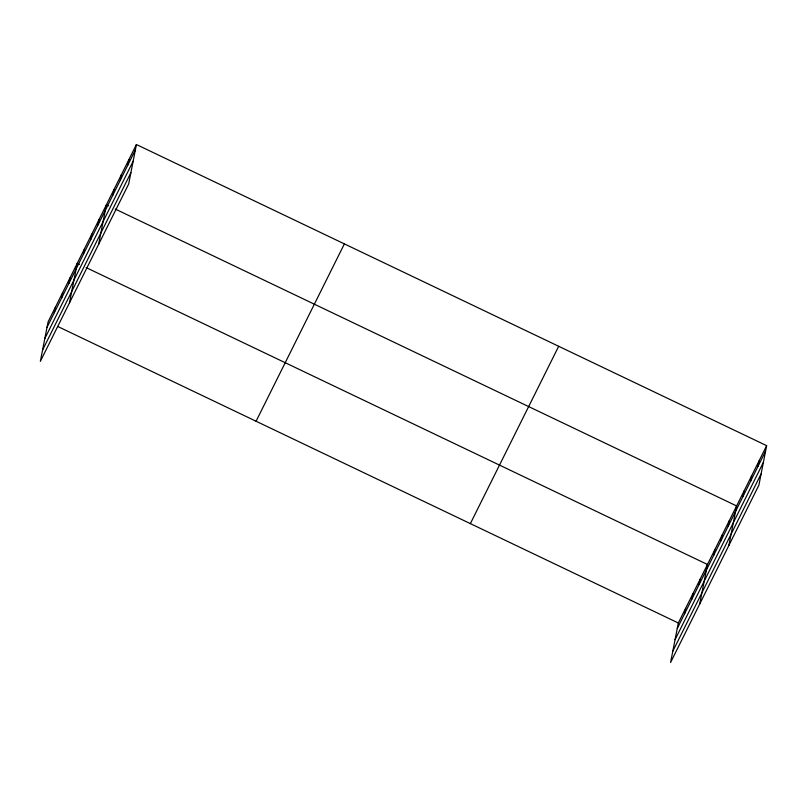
<?xml version="1.0" encoding="UTF-8"?>
<svg xmlns="http://www.w3.org/2000/svg" width="807" height="807" viewBox="0 0 807 807"><rect width="100%" height="100%" fill="white"/><g stroke="black" fill="none" stroke-linecap="round" stroke-linejoin="round"><path stroke-width="1.21" d="M54.311 312.702L55.38 307.225M61.594 298.065L62.674 292.598M68.877 283.439L69.957 277.961M69.493 302.817L77.24 263.334L79.469 264.393M83.454 254.175L84.523 248.707M90.737 239.548L91.816 234.07M98.03 224.921L99.1 219.443M98.636 244.299L106.383 204.817L108.612 205.876M112.819 195.213L113.888 189.736M120.324 180.143L121.403 174.665M127.829 165.062L128.908 159.594M136.413 144.524L128.666 184.006L40.35 361.344L48.097 321.852L136.413 144.524L766.65 445.656L758.903 485.148L670.587 662.476L678.334 622.994L766.65 445.656M684.548 613.834L685.617 608.367M691.831 599.208L692.91 593.73M699.114 584.581L700.194 579.103M699.73 603.959L707.477 564.476L86.137 267.591M713.691 555.317L714.76 549.839M720.974 540.69L722.053 535.212M728.267 526.053L729.336 520.586M728.872 545.441L736.62 505.949L115.28 209.063M743.055 496.355L744.125 490.878M750.56 481.275L751.64 475.807M758.066 466.204L759.145 460.736M47.028 327.329L135.344 149.991M44.819 338.557L133.135 161.218M42.549 350.117L130.865 172.779M256.071 421.234L344.387 243.896M470.36 523.622L558.676 346.284M677.265 628.471L765.581 451.133M675.056 639.689L763.372 462.35M672.786 651.259L761.102 473.921M58.104 326.643L678.334 622.994"/></g></svg>
